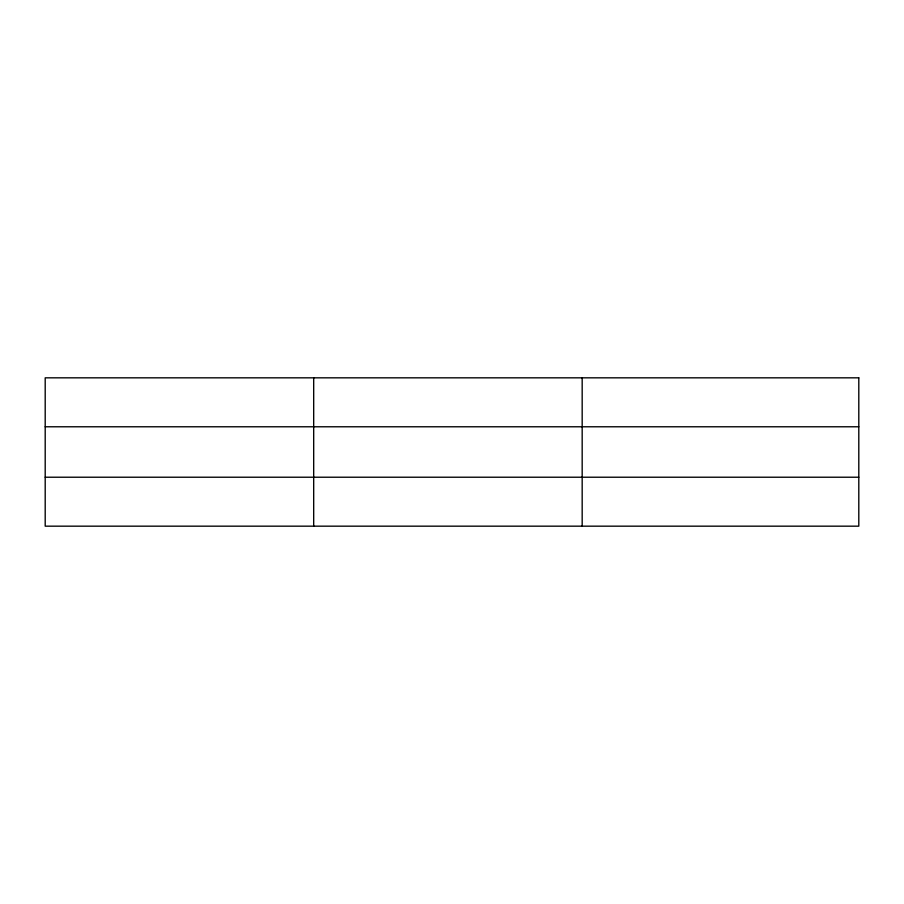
<?xml version="1.0" encoding="UTF-8"?>
<svg xmlns="http://www.w3.org/2000/svg" width="904" height="904" viewBox="0 0 904 904"><rect width="100%" height="100%" fill="white"/><g stroke="black" fill="none" stroke-linecap="round" stroke-linejoin="round"><path stroke-width="1.36" d="M313.688 377.827L313.688 526.173M582.176 377.827L582.176 526.173M45.2 426.778L858.8 426.778M45.2 477.222L858.8 477.222M858.8 377.827L858.8 526.173L45.2 526.173L45.2 377.827L858.8 377.827"/></g></svg>
